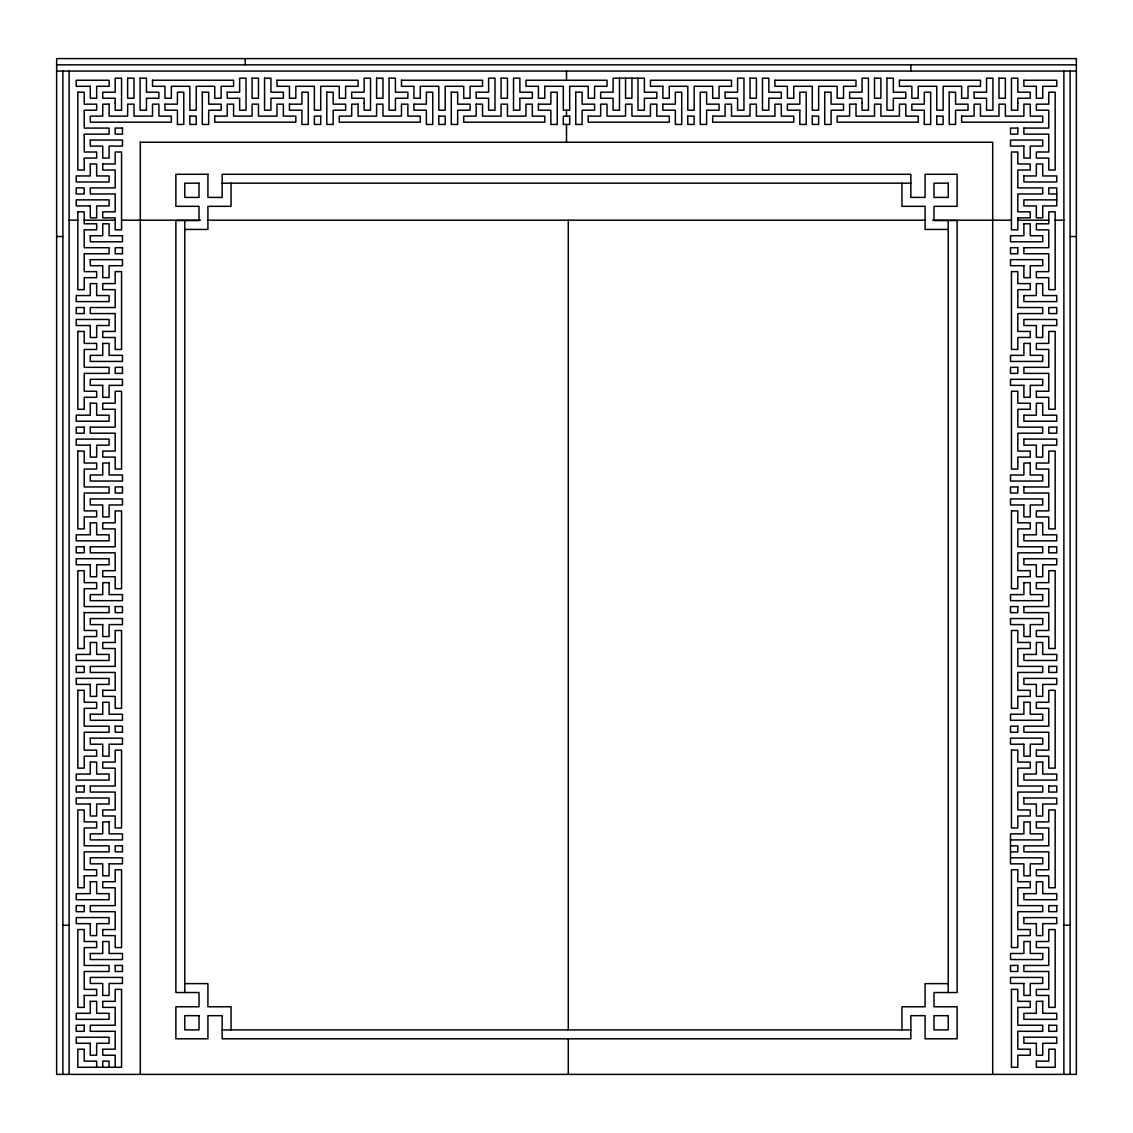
<?xml version="1.0" encoding="UTF-8"?>
<svg xmlns="http://www.w3.org/2000/svg" width="1133" height="1133" viewBox="0 0 1133 1133"><rect width="100%" height="100%" fill="white"/><g stroke="black" fill="none" stroke-linecap="round" stroke-linejoin="round"><path stroke-width="1.5" d="M102.735 1067.272L102.735 1061.139L109.108 1061.139L109.108 1067.272M56.65 64.836L1076.35 64.836M56.65 71.067L1076.35 71.067M140.294 142.248L992.706 142.248L992.706 1074.396M222.153 183.178L910.847 183.178M1056.777 193.955L1048.79 193.955L1048.79 187.894L1056.777 187.894L1056.777 205.909L1042.714 205.909L1042.714 217.876L1036.341 217.876L1036.341 205.909L1023.892 205.909L1023.892 199.861L1056.777 199.861M69.113 220.199L77.837 220.199M84.21 220.199L115.184 220.199M121.557 220.199L200.428 220.199M207.495 220.199L925.534 220.199M932.601 220.199L1011.443 220.199M1017.816 220.199L1048.79 220.199M1055.163 220.199L1063.887 220.199M184.778 229.447L207.92 229.447L207.92 206.319L231.047 206.319L231.047 183.178M948.222 229.447L925.08 229.447L925.08 206.319L901.953 206.319L901.953 183.178M56.65 236.528L62.881 236.528M1070.119 236.528L1076.35 236.528M1010.509 839.907L1042.714 839.907L1042.714 833.86L1030.265 833.86L1030.265 821.907L1023.892 821.907L1023.892 833.86L1010.509 833.86L1010.509 863.842L1023.892 863.842L1023.892 875.795L1030.265 875.795L1030.265 863.842L1042.714 863.842L1042.714 857.78L1010.509 857.78M1010.509 845.827L1017.816 845.827L1017.816 851.874L1010.509 851.874M62.881 925.264L69.113 925.264M1063.887 925.264L1070.119 925.264M184.778 983.628L207.92 983.628L207.92 1006.77L231.047 1006.77L231.047 1029.897M948.222 983.628L925.08 983.628L925.08 1006.77L901.953 1006.77L901.953 1029.897M222.153 1029.897L910.847 1029.897M1070.119 71.067L1070.119 1074.396M1063.887 71.067L1063.887 1074.396M948.222 220.553L948.222 992.536M910.847 64.836L910.847 71.067M638.006 78.177L638.006 110.213L644.38 110.213L644.38 98.245L656.828 98.245L656.828 92.198L644.38 92.198L644.38 78.177L613.109 78.177L613.109 92.198L600.66 92.198L600.66 98.245L613.109 98.245L613.109 110.213L619.482 110.213L619.482 78.177M631.931 78.177L631.931 98.245L625.558 98.245L625.558 78.177M568.284 220.199L568.284 1030.18M568.284 1039.018L568.284 1074.396M566.5 71.067L566.5 80.245M566.5 110.213L566.5 116.133M566.5 124.446L566.5 142.248M245.181 58.604L245.181 64.836M184.778 220.553L184.778 992.536M140.294 142.163L140.294 1074.396M115.184 1067.272L115.184 1055.234L102.735 1055.234L102.735 1049.186L115.184 1049.186L115.184 1031.313L90.286 1031.313L90.286 1025.252L115.184 1025.252L115.184 1007.379L102.735 1007.379L102.735 1001.331L115.184 1001.331L115.184 989.364L121.557 989.364L121.557 1067.272L77.837 1067.272L77.837 1049.186L84.21 1049.186L84.21 1061.139L96.659 1061.139L96.659 1067.272M69.113 71.067L69.113 1074.396M62.881 71.067L62.881 1074.396M77.837 690.309L77.837 768.132L84.21 768.132L84.21 756.178L96.659 756.178L96.659 750.131L84.21 750.131L84.21 732.244L109.108 732.258L109.108 726.196L84.21 726.196L84.21 708.323L96.659 708.323L96.659 702.276L84.21 702.276L84.21 690.309L77.837 690.309M77.837 451.076L77.837 528.899L84.21 528.899L84.21 516.931L96.659 516.931L96.659 510.884L84.21 510.884L84.21 493.011L109.108 493.011L109.108 486.949L84.21 486.949L84.21 469.076L96.659 469.076L96.659 463.029L84.21 463.029L84.21 451.076L77.837 451.076M77.837 331.445L77.837 409.268L84.21 409.268L84.21 397.301L96.659 397.301L96.659 391.253L84.21 391.253L84.21 373.38L109.108 373.38L109.108 367.333L84.21 367.333L84.21 349.46L96.659 349.46L96.659 343.412L84.21 343.412L84.21 331.445L77.837 331.445M77.837 211.829L77.837 289.651L84.21 289.651L84.21 277.684L96.659 277.684L96.659 271.637L84.21 271.637L84.21 253.764L109.108 253.764L109.108 247.716L84.21 247.716L84.21 229.829L96.659 229.829L96.659 223.782L84.21 223.782L84.21 211.829L77.837 211.829M77.837 92.198L77.837 170.021L84.21 170.021L84.21 158.068L96.659 158.068L96.659 152.006L84.21 152.006L84.21 134.133L109.108 134.133L109.108 128.086L84.21 128.086L84.21 110.213L96.659 110.213L96.659 104.165L84.21 104.165L84.21 92.198L77.837 92.198M84.21 1025.252L84.21 1031.313L76.223 1031.313L76.223 1025.252L84.21 1025.252M84.21 995.425L84.21 1007.379L77.837 1007.379L77.837 929.556L84.21 929.556L84.21 941.523L96.659 941.523L96.659 947.57L84.21 947.57L84.21 965.443L109.108 965.443L109.108 971.491L84.21 971.491L84.21 989.378L96.659 989.364L96.659 995.425L84.21 995.425M84.21 905.635L84.21 911.683L76.223 911.683L76.223 905.635L84.21 905.635M84.21 875.795L84.21 887.762L77.837 887.762L77.837 809.939L84.21 809.939L84.21 821.892L96.659 821.907L96.659 827.954L84.21 827.954L84.21 845.827L109.108 845.827L109.108 851.874L84.21 851.874L84.21 869.747L96.659 869.747L96.659 875.795L84.21 875.795M84.21 786.019L84.21 792.066L76.223 792.066L76.223 786.019L84.21 786.019M84.21 612.627L84.21 630.5L96.659 630.5L96.659 636.548L84.21 636.548L84.21 648.515L77.837 648.515L77.837 570.692L84.21 570.692L84.21 582.659L96.659 582.659L96.659 588.707L84.21 588.707L84.21 606.58L109.108 606.58L109.108 612.627L84.21 612.627M84.21 307.525L84.21 313.572L76.223 313.572L76.223 307.525L84.21 307.525M84.21 193.12L84.21 193.955L76.223 193.955L76.223 187.894L84.21 187.894L84.21 193.12M90.286 1043.266L90.286 1055.234L96.659 1055.234L96.659 1043.266L109.108 1043.266L109.108 1037.219L76.223 1037.219L76.223 1043.266L90.286 1043.266M90.286 1001.331L90.286 1013.299L76.223 1013.299L76.223 1019.346L109.108 1019.346L109.108 1013.299L96.659 1013.299L96.659 1001.331L90.286 1001.331M90.286 953.49L90.286 959.538L122.491 959.538L122.491 953.49L109.108 953.49L109.108 941.523L102.735 941.523L102.735 953.49L90.286 953.49M90.286 923.65L90.286 935.603L96.659 935.603L96.659 923.65L109.108 923.65L109.108 917.603L76.223 917.603L76.223 923.65L90.286 923.65M90.286 881.715L90.286 893.668L76.223 893.668L76.223 899.729L109.108 899.729L109.108 893.668L96.659 893.668L96.659 881.715L90.286 881.715M90.286 804.019L90.286 815.987L96.659 815.987L96.659 804.019L109.108 804.019L109.108 797.972L76.223 797.972L76.223 804.019L90.286 804.019M90.286 786.019L90.286 792.066L115.184 792.066L115.184 809.939L102.735 809.939L102.735 815.987L115.184 815.987L115.184 827.954L121.557 827.954L121.557 750.131L115.184 750.131L115.184 762.084L102.735 762.084L102.735 768.132L115.184 768.132L115.184 786.019L90.286 786.019M90.286 762.084L90.286 774.051L76.223 774.051L76.223 780.099L109.108 780.099L109.108 774.051L96.659 774.051L96.659 762.084L90.286 762.084M90.286 738.164L90.286 744.211L102.735 744.211L102.735 756.178L109.108 756.178L109.108 744.211L122.491 744.211L122.491 738.164L90.286 738.164M90.286 714.243L90.286 720.291L122.491 720.291L122.491 714.243L109.108 714.243L109.108 702.276L102.735 702.276L102.735 714.243L90.286 714.243M90.286 684.403L90.286 696.37L96.659 696.37L96.659 684.403L109.108 684.403L109.108 678.355L76.223 678.355L76.223 684.403L90.286 684.403M90.286 642.468L90.286 654.421L76.223 654.421L76.223 660.482L109.108 660.482L109.108 654.421L96.659 654.421L96.659 642.468L90.286 642.468M90.286 564.772L90.286 576.739L96.659 576.739L96.659 564.772L109.108 564.772L109.108 558.725L76.223 558.725L76.223 564.772L90.286 564.772M90.286 546.772L90.286 552.819L115.184 552.819L115.184 570.692L102.735 570.692L102.735 576.739L115.184 576.739L115.184 588.707L121.557 588.707L121.557 510.884L115.184 510.884L115.184 522.837L102.735 522.837L102.735 528.899L115.184 528.899L115.184 546.772L90.286 546.772M90.286 522.837L90.286 534.804L76.223 534.804L76.223 540.852L109.108 540.852L109.108 534.804L96.659 534.804L96.659 522.837L90.286 522.837M90.286 498.917L90.286 504.964L102.735 504.964L102.735 516.931L109.108 516.931L109.108 504.964L122.491 504.964L122.491 498.917L90.286 498.917M90.286 445.156L90.286 457.123L96.659 457.123L96.659 445.156L109.108 445.156L109.108 439.108L76.223 439.108L76.223 445.156L90.286 445.156M90.286 427.141L90.286 433.188L115.184 433.188L115.184 451.076L102.735 451.076L102.735 457.123L115.184 457.123L115.184 469.076L121.557 469.076L121.557 391.253L115.184 391.253L115.184 403.221L102.735 403.221L102.735 409.268L115.184 409.268L115.184 427.141L90.286 427.141M90.286 403.221L90.286 415.188L76.223 415.188L76.223 421.235L109.108 421.235L109.108 415.188L96.659 415.188L96.659 403.221L90.286 403.221M90.286 325.539L90.286 337.492L96.659 337.492L96.659 325.539L109.108 325.539L109.108 319.478L76.223 319.478L76.223 325.539L90.286 325.539M90.286 259.669L90.286 265.717L102.735 265.717L102.735 277.684L109.108 277.684L109.108 265.717L122.491 265.717L122.491 259.669L90.286 259.669M90.286 235.749L90.286 241.796L122.491 241.796L122.491 235.749L109.108 235.749L109.108 223.782L102.735 223.782L102.735 235.749L90.286 235.749M90.286 205.909L90.286 217.876L96.659 217.876L96.659 205.909L109.108 205.909L109.108 199.861L76.223 199.861L76.223 205.909L90.286 205.909M90.286 163.973L90.286 175.941L76.223 175.941L76.223 181.988L109.108 181.988L109.108 175.941L96.659 175.941L96.659 163.973L90.286 163.973M90.286 140.053L90.286 146.1L102.735 146.1L102.735 158.068L109.108 158.068L109.108 146.1L122.491 146.1L122.491 140.053L90.286 140.053M90.286 86.292L90.286 98.245L96.659 98.245L96.659 86.292L109.108 86.292L109.108 80.245L76.223 80.245L76.223 86.292L90.286 86.292M96.659 283.604L96.659 295.557L109.108 295.557L109.108 301.605L76.223 301.605L76.223 295.557L90.286 295.557L90.286 283.604L96.659 283.604M102.735 929.556L102.735 935.603L115.184 935.603L115.184 947.57L121.557 947.57L121.557 869.747L115.184 869.747L115.184 881.715L102.735 881.715L102.735 887.762L115.184 887.762L115.184 905.635L90.286 905.635L90.286 911.683L115.184 911.683L115.184 929.556L102.735 929.556M102.735 690.309L102.735 696.37L115.184 696.37L115.184 708.323L121.557 708.323L121.557 630.5L115.184 630.5L115.184 642.468L102.735 642.468L102.735 648.515L115.184 648.515L115.184 666.388L90.286 666.388L90.286 672.436L115.184 672.436L115.184 690.309L102.735 690.309M102.735 624.595L102.735 636.548L109.108 636.548L109.108 624.595L122.491 624.595L122.491 618.547L90.286 618.547L90.286 624.595L102.735 624.595M102.735 385.347L102.735 397.301L109.108 397.301L109.108 385.347L122.491 385.347L122.491 379.3L90.286 379.3L90.286 385.347L102.735 385.347M102.735 343.412L102.735 355.365L90.286 355.365L90.286 361.427L122.491 361.427L122.491 355.365L109.108 355.365L109.108 343.412L102.735 343.412M102.735 331.445L102.735 337.492L115.184 337.492L115.184 349.46L121.557 349.46L121.557 271.637L115.184 271.637L115.184 283.604L102.735 283.604L102.735 289.651L115.184 289.651L115.184 307.525L90.286 307.525L90.286 313.572L115.184 313.572L115.184 331.445L102.735 331.445M102.735 163.973L102.735 170.021L115.184 170.021L115.184 187.894L90.286 187.894L90.286 193.955L115.184 193.955L115.184 211.829L102.735 211.829L102.735 217.876L115.184 217.876L115.184 229.829L121.557 229.829L121.557 152.006L115.184 152.006L115.184 163.973L102.735 163.973M109.108 863.842L109.108 875.795L102.735 875.795L102.735 863.842L90.286 863.842L90.286 857.78L122.491 857.78L122.491 863.842L109.108 863.842M109.108 821.907L109.108 833.86L122.491 833.86L122.491 839.907L90.286 839.907L90.286 833.86L102.735 833.86L102.735 821.907L109.108 821.907M109.108 582.659L109.108 594.613L122.491 594.613L122.491 600.66L90.286 600.66L90.286 594.613L102.735 594.613L102.735 582.659L109.108 582.659M109.108 463.029L109.108 474.996L122.491 474.996L122.491 481.043L90.286 481.043L90.286 474.996L102.735 474.996L102.735 463.029L109.108 463.029M109.108 104.165L109.108 116.133L127.632 116.133L127.632 104.165L134.006 104.165L134.006 116.133L152.516 116.118L152.516 104.165L158.903 104.165L158.903 116.118L171.338 116.133L171.338 122.18L90.286 122.18L90.286 116.133L102.735 116.118L102.735 104.165L109.108 104.165M115.184 965.443L115.184 971.491L122.491 971.491L122.491 965.443L115.184 965.443M115.184 726.196L115.184 732.244L122.491 732.244L122.491 726.196L115.184 726.196M115.184 606.58L115.184 612.627L122.491 612.627L122.491 606.58L115.184 606.58M115.184 103.202L115.184 110.213L121.557 110.213L121.557 78.177L115.184 78.177L115.184 92.198L102.735 92.198L102.735 98.245L115.184 98.245L115.184 103.202M127.632 78.177L127.632 98.245L134.006 98.245L134.006 78.177L127.632 78.177M140.081 78.177L140.081 110.213L146.454 110.213L146.454 98.245L158.903 98.245L158.903 92.198L146.454 92.198L146.454 78.177L140.081 78.177M152.516 80.245L152.516 86.292L164.965 86.292L164.965 98.245L171.338 98.245L171.338 86.292L189.862 86.292L189.862 110.213L196.236 110.213L196.236 86.292L214.76 86.292L214.76 98.245L221.133 98.245L221.133 86.292L233.582 86.292L233.582 80.245L152.516 80.245M164.965 104.165L164.965 110.213L177.414 110.213L177.414 124.446L183.787 124.446L183.787 92.198L177.414 92.198L177.414 104.165L164.965 104.165M189.862 116.133L189.862 124.446L196.236 124.446L196.236 116.118L189.862 116.133M202.311 92.198L202.311 124.446L208.684 124.446L208.684 110.213L221.133 110.213L221.133 104.165L208.684 104.165L208.684 92.198L202.311 92.198M214.76 116.118L214.76 122.18L295.826 122.18L295.826 116.133L283.377 116.118L283.377 104.165L277.004 104.165L277.004 116.118L258.48 116.118L258.48 104.165L252.107 104.165L252.107 116.118L233.582 116.118L233.582 104.165L227.209 104.165L227.209 116.118L214.76 116.118M227.209 92.198L227.209 98.245L239.658 98.245L239.658 110.213L246.031 110.213L246.031 78.177L239.658 78.177L239.658 92.198L227.209 92.198M252.107 78.177L252.107 98.245L258.48 98.245L258.48 78.177L252.107 78.177M264.555 78.177L264.555 110.213L270.929 110.213L270.929 98.245L283.377 98.245L283.377 92.198L270.929 92.198L270.929 78.177L264.555 78.177M277.004 80.245L277.004 86.292L289.453 86.292L289.453 98.245L295.826 98.245L295.826 86.292L314.351 86.292L314.351 110.213L320.724 110.213L320.724 86.292L339.249 86.292L339.249 98.245L345.622 98.245L345.622 86.292L358.07 86.292L358.07 80.245L277.004 80.245M289.453 104.165L289.453 110.213L301.902 110.213L301.902 124.446L308.275 124.446L308.275 92.198L301.902 92.198L301.902 104.165L289.453 104.165M320.724 116.118L320.724 124.446L314.351 124.446L314.351 116.118L320.724 116.118M326.8 92.198L326.8 124.446L333.173 124.446L333.173 110.213L345.622 110.213L345.622 104.165L333.173 104.165L333.173 92.198L326.8 92.198M358.07 104.165L358.07 116.133L376.595 116.133L376.595 104.165L382.968 104.165L382.968 116.133L401.479 116.118L401.479 104.165L407.866 104.165L407.866 116.118L420.301 116.133L420.301 122.18L339.249 122.18L339.249 116.133L351.697 116.118L351.697 104.165L358.07 104.165M364.146 103.202L364.146 110.213L370.519 110.213L370.519 78.177L364.146 78.177L364.146 92.198L351.697 92.198L351.697 98.245L364.146 98.245L364.146 103.202M376.595 78.177L376.595 98.245L382.968 98.245L382.968 78.177L376.595 78.177M389.044 78.177L389.044 110.213L395.417 110.213L395.417 98.245L407.866 98.245L407.866 92.198L395.417 92.198L395.417 78.177L389.044 78.177M401.479 80.245L401.479 86.292L413.927 86.292L413.927 98.245L420.301 98.245L420.301 86.292L438.825 86.292L438.825 110.213L445.198 110.213L445.198 86.292L463.723 86.292L463.723 98.245L470.096 98.245L470.096 86.292L482.545 86.292L482.545 80.245L401.479 80.245M413.927 104.165L413.927 110.213L426.376 110.213L426.376 124.446L432.749 124.446L432.749 92.198L426.376 92.198L426.376 104.165L413.927 104.165M438.825 116.133L438.825 124.446L445.198 124.446L445.198 116.118L438.825 116.133M451.274 92.198L451.274 124.446L457.647 124.446L457.647 110.213L470.096 110.213L470.096 104.165L457.647 104.165L457.647 92.198L451.274 92.198M476.172 104.165L476.172 116.133L463.723 116.133L463.723 122.18L544.789 122.18L544.789 116.133L532.34 116.133L532.34 104.165L525.967 104.165L525.967 116.133L507.442 116.133L507.442 104.165L501.069 104.165L501.069 116.133L482.545 116.133L482.545 104.165L476.172 104.165M476.172 92.198L476.172 98.245L488.62 98.245L488.62 110.213L494.994 110.213L494.994 78.177L488.62 78.177L488.62 92.198L476.172 92.198M501.069 78.177L501.069 98.245L507.442 98.245L507.442 78.177L501.069 78.177M519.891 98.245L519.891 110.213L513.518 110.213L513.518 78.177L519.891 78.177L519.891 92.198L532.34 92.198L532.34 98.245L519.891 98.245M538.416 104.165L538.416 110.213L550.865 110.213L550.865 124.446L557.238 124.446L557.238 92.198L550.865 92.198L550.865 104.165L538.416 104.165M544.789 86.292L544.789 98.245L538.416 98.245L538.416 86.292L525.967 86.292L525.967 80.245L607.033 80.245L607.033 86.292L594.584 86.292L594.584 98.245L588.211 98.245L588.211 86.292L569.687 86.292L569.687 110.213L563.313 110.213L563.313 86.292L544.789 86.292M569.687 116.133L569.687 124.446L563.313 124.446L563.313 116.133L569.687 116.133M575.762 92.198L575.762 124.446L582.135 124.446L582.135 110.213L594.584 110.213L594.584 104.165L582.135 104.165L582.135 92.198L575.762 92.198M588.211 116.133L588.211 122.18L669.263 122.18L669.263 116.133L656.828 116.133L656.828 104.165L650.441 104.165L650.441 116.133L631.931 116.133L631.931 104.165L625.558 104.165L625.558 116.133L607.033 116.133L607.033 104.165L600.66 104.165L600.66 116.133L588.211 116.133M662.89 104.165L662.89 110.213L675.339 110.213L675.339 124.446L681.712 124.446L681.712 92.198L675.339 92.198L675.339 104.165L662.89 104.165M662.89 86.292L662.89 98.245L669.263 98.245L669.263 86.292L687.788 86.292L687.788 110.213L694.161 110.213L694.161 86.292L712.685 86.292L712.685 98.245L719.058 98.245L719.058 86.292L731.507 86.292L731.507 80.245L650.441 80.245L650.441 86.292L662.89 86.292M687.788 116.133L687.788 124.446L694.161 124.446L694.161 116.133L687.788 116.133M706.61 110.213L706.61 124.446L700.236 124.446L700.236 92.198L706.61 92.198L706.61 104.165L719.058 104.165L719.058 110.213L706.61 110.213M712.685 116.133L712.685 122.18L793.751 122.18L793.751 116.133L781.303 116.133L781.303 104.165L774.93 104.165L774.93 116.133L756.405 116.133L756.405 104.165L750.032 104.165L750.032 116.133L731.507 116.133L731.507 104.165L725.134 104.165L725.134 116.133L712.685 116.133M725.134 92.198L725.134 98.245L737.583 98.245L737.583 110.213L743.956 110.213L743.956 78.177L737.583 78.177L737.583 92.198L725.134 92.198M750.032 78.177L750.032 98.245L756.405 98.245L756.405 78.177L750.032 78.177M768.854 98.245L768.854 110.213L762.481 110.213L762.481 78.177L768.854 78.177L768.854 92.198L781.303 92.198L781.303 98.245L768.854 98.245M774.93 80.245L774.93 86.292L787.378 86.292L787.378 98.245L793.751 98.245L793.751 86.292L812.276 86.292L812.276 110.213L818.649 110.213L818.649 86.292L837.174 86.292L837.174 98.245L843.547 98.245L843.547 86.292L855.996 86.292L855.996 80.245L774.93 80.245M799.827 110.213L799.827 124.446L806.2 124.446L806.2 92.198L799.827 92.198L799.827 104.165L787.378 104.165L787.378 110.213L799.827 110.213M812.276 116.133L812.276 124.446L818.649 124.446L818.649 116.133L812.276 116.133M824.725 92.198L824.725 124.446L831.098 124.446L831.098 110.213L843.547 110.213L843.547 104.165L831.098 104.165L831.098 92.198L824.725 92.198M855.996 104.165L855.996 116.133L874.52 116.133L874.52 104.165L880.893 104.165L880.893 116.133L899.404 116.133L899.418 104.165L905.791 104.165L905.791 116.133L918.226 116.133L918.226 122.18L837.174 122.18L837.174 116.133L849.623 116.133L849.623 104.165L855.996 104.165M862.071 103.202L862.071 110.213L868.445 110.213L868.445 78.177L862.071 78.177L862.071 92.198L849.623 92.198L849.623 98.245L862.071 98.245L862.071 103.202M874.52 78.177L874.52 98.245L880.893 98.245L880.893 78.177L874.52 78.177M886.969 78.177L886.969 110.213L893.342 110.213L893.342 98.245L905.791 98.245L905.791 92.198L893.342 92.198L893.342 78.177L886.969 78.177M899.418 80.245L899.404 86.292L911.853 86.292L911.853 98.245L918.226 98.245L918.226 86.292L936.75 86.292L936.75 110.213L943.123 110.213L943.123 86.292L961.648 86.292L961.648 98.245L968.021 98.245L968.021 86.292L980.47 86.292L980.47 80.245L899.418 80.245M924.301 123.143L924.301 124.446L930.675 124.446L930.675 92.198L924.301 92.198L924.301 104.165L911.853 104.165L911.853 110.213L924.301 110.213L924.301 123.143M936.75 116.133L936.75 124.446L943.123 124.446L943.123 116.133L936.75 116.133M949.199 92.198L949.199 124.446L955.572 124.446L955.572 110.213L968.021 110.213L968.021 104.165L955.572 104.165L955.572 92.198L949.199 92.198M961.648 116.133L961.648 122.18L1042.714 122.18L1042.714 116.133L1030.265 116.133L1030.265 104.165L1023.892 104.165L1023.892 116.133L1005.368 116.133L1005.368 104.165L998.994 104.165L998.994 116.133L980.47 116.133L980.47 104.165L974.097 104.165L974.097 116.133L961.648 116.133M974.097 92.198L974.097 98.245L986.546 98.245L986.546 110.213L992.919 110.213L992.919 78.177L986.546 78.177L986.546 92.198L974.097 92.198M998.994 78.177L998.994 98.245L1005.368 98.245L1005.368 78.177L998.994 78.177M1011.443 989.378L1011.443 1067.272L1017.816 1067.272L1017.816 1055.234L1030.265 1055.234L1030.265 1049.186L1017.816 1049.186L1017.816 1031.313L1042.714 1031.313L1042.714 1025.252L1017.816 1025.266L1017.816 1007.379L1030.265 1007.379L1030.265 1001.331L1017.816 1001.331L1017.816 989.378L1011.443 989.378M1011.443 869.747L1011.443 947.57L1017.816 947.57L1017.816 935.617L1030.265 935.603L1030.265 929.556L1017.816 929.556L1017.816 911.683L1042.714 911.683L1042.714 905.635L1017.816 905.635L1017.816 887.762L1030.265 887.762L1030.265 881.715L1017.816 881.715L1017.816 869.747L1011.443 869.747M1011.443 750.131L1011.443 827.954L1017.816 827.954L1017.816 815.987L1030.265 815.987L1030.265 809.939L1017.816 809.939L1017.816 792.066L1042.714 792.066L1042.714 786.019L1017.816 786.019L1017.816 768.132L1030.265 768.132L1030.265 762.084L1017.816 762.084L1017.816 750.131L1011.443 750.131M1011.443 510.884L1011.443 588.707L1017.816 588.707L1017.816 576.739L1030.265 576.739L1030.265 570.692L1017.816 570.692L1017.816 552.819L1042.714 552.819L1042.714 546.772L1017.816 546.772L1017.816 528.899L1030.265 528.899L1030.265 522.837L1017.816 522.837L1017.816 510.884L1011.443 510.884M1011.443 271.637L1011.443 349.46L1017.816 349.46L1017.816 337.492L1030.265 337.492L1030.265 331.445L1017.816 331.445L1017.816 313.572L1042.714 313.572L1042.714 307.525L1017.816 307.525L1017.816 289.651L1030.265 289.651L1030.265 283.604L1017.816 283.604L1017.816 271.637L1011.443 271.637M1017.816 696.37L1017.816 708.323L1011.443 708.323L1011.443 630.5L1017.816 630.5L1017.816 642.468L1030.265 642.468L1030.265 648.515L1017.816 648.515L1017.816 666.388L1042.714 666.388L1042.714 672.436L1017.816 672.436L1017.816 690.309L1030.265 690.309L1030.265 696.37L1017.816 696.37M1017.816 606.58L1017.816 612.627L1010.509 612.627L1010.509 606.58L1017.816 606.58M1017.816 486.963L1017.816 493.011L1010.509 493.011L1010.509 486.963L1017.816 486.963M1017.816 462.066L1017.816 469.076L1011.443 469.076L1011.443 391.253L1017.816 391.253L1017.816 403.221L1030.265 403.221L1030.265 409.268L1017.816 409.268L1017.816 427.141L1042.714 427.141L1042.714 433.188L1017.816 433.188L1017.816 451.076L1030.265 451.076L1030.265 457.123L1017.816 457.123L1017.816 462.066M1017.816 367.333L1017.816 373.38L1010.509 373.38L1010.509 367.333L1017.816 367.333M1017.816 247.716L1017.816 253.764L1010.509 253.764L1010.509 247.716L1017.816 247.716M1017.816 217.876L1017.816 229.843L1011.443 229.843L1011.443 152.006L1017.816 152.006L1017.816 163.973L1030.265 163.973L1030.265 170.021L1017.816 170.021L1017.816 187.894L1042.714 187.894L1042.714 193.955L1017.816 193.955L1017.816 211.829L1030.265 211.829L1030.265 217.876L1017.816 217.876M1017.816 128.086L1017.816 134.133L1010.509 134.133L1010.509 128.086L1017.816 128.086M1017.816 103.202L1017.816 110.213L1011.443 110.213L1011.443 78.177L1017.816 78.177L1017.816 92.198L1030.265 92.198L1030.265 98.245L1017.816 98.245L1017.816 103.202M1023.892 1037.219L1023.892 1043.266L1036.341 1043.266L1036.341 1055.234L1042.714 1055.234L1042.714 1043.266L1056.777 1043.266L1056.777 1037.219L1023.892 1037.219M1023.892 983.458L1023.892 995.425L1030.265 995.425L1030.265 983.458L1042.714 983.458L1042.714 977.411L1010.509 977.411L1010.509 983.458L1023.892 983.458M1023.892 965.443L1023.892 971.491L1048.79 971.491L1048.79 989.378L1036.341 989.378L1036.341 995.425L1048.79 995.425L1048.79 1007.379L1055.163 1007.379L1055.163 929.556L1048.79 929.556L1048.79 941.523L1036.341 941.523L1036.341 947.57L1048.79 947.57L1048.79 965.443L1023.892 965.443M1023.892 917.603L1023.892 923.65L1036.341 923.65L1036.341 935.617L1042.714 935.617L1042.714 923.65L1056.777 923.65L1056.777 917.603L1023.892 917.603M1023.892 893.668L1023.892 899.729L1056.777 899.729L1056.777 893.668L1042.714 893.668L1042.714 881.715L1036.341 881.715L1036.341 893.668L1023.892 893.668M1023.892 797.972L1023.892 804.019L1036.341 804.019L1036.341 815.987L1042.714 815.987L1042.714 804.019L1056.777 804.019L1056.777 797.972L1023.892 797.972M1023.892 744.211L1023.892 756.178L1030.265 756.178L1030.265 744.211L1042.714 744.211L1042.714 738.164L1010.509 738.164L1010.509 744.211L1023.892 744.211M1023.892 702.276L1023.892 714.243L1010.509 714.243L1010.509 720.291L1042.714 720.291L1042.714 714.243L1030.265 714.243L1030.265 702.276L1023.892 702.276M1023.892 678.355L1023.892 684.403L1036.341 684.403L1036.341 696.37L1042.714 696.37L1042.714 684.403L1056.777 684.403L1056.777 678.355L1023.892 678.355M1023.892 654.435L1023.892 660.482L1056.777 660.482L1056.777 654.435L1042.714 654.435L1042.714 642.468L1036.341 642.468L1036.341 654.435L1023.892 654.435M1023.892 606.58L1023.892 612.627L1048.79 612.627L1048.79 630.5L1036.341 630.5L1036.341 636.548L1048.79 636.548L1048.79 648.515L1055.163 648.515L1055.163 570.692L1048.79 570.692L1048.79 582.659L1036.341 582.659L1036.341 588.707L1048.79 588.707L1048.79 606.58L1023.892 606.58M1023.892 582.659L1023.892 594.613L1010.509 594.613L1010.509 600.66L1042.714 600.66L1042.714 594.613L1030.265 594.613L1030.265 582.659L1023.892 582.659M1023.892 558.725L1023.892 564.786L1036.341 564.786L1036.341 576.739L1042.714 576.739L1042.714 564.786L1056.777 564.786L1056.777 558.725L1023.892 558.725M1023.892 534.804L1023.892 540.852L1056.777 540.852L1056.777 534.804L1042.714 534.804L1042.714 522.837L1036.341 522.837L1036.341 534.804L1023.892 534.804M1023.892 504.964L1023.892 516.931L1030.265 516.931L1030.265 504.964L1042.714 504.964L1042.714 498.917L1010.509 498.917L1010.509 504.964L1023.892 504.964M1023.892 486.963L1023.892 493.011L1048.79 493.011L1048.79 510.884L1036.341 510.884L1036.341 516.931L1048.79 516.931L1048.79 528.899L1055.163 528.899L1055.163 451.076L1048.79 451.076L1048.79 463.029L1036.341 463.029L1036.341 469.076L1048.79 469.076L1048.79 486.963L1023.892 486.963M1023.892 439.108L1023.892 445.156L1036.341 445.156L1036.341 457.123L1042.714 457.123L1042.714 445.156L1056.777 445.156L1056.777 439.108L1023.892 439.108M1023.892 415.188L1023.892 421.235L1056.777 421.235L1056.777 415.188L1042.714 415.188L1042.714 403.221L1036.341 403.221L1036.341 415.188L1023.892 415.188M1023.892 385.347L1023.892 397.315L1030.265 397.315L1030.265 385.347L1042.714 385.347L1042.714 379.3L1010.509 379.3L1010.509 385.347L1023.892 385.347M1023.892 295.557L1023.892 301.605L1056.777 301.605L1056.777 295.557L1042.714 295.557L1042.714 283.604L1036.341 283.604L1036.341 295.557L1023.892 295.557M1023.892 265.717L1023.892 277.684L1030.265 277.684L1030.265 265.717L1042.714 265.717L1042.714 259.669L1010.509 259.669L1010.509 265.717L1023.892 265.717M1023.892 247.716L1023.892 253.764L1048.79 253.764L1048.79 271.637L1036.341 271.637L1036.341 277.684L1048.79 277.684L1048.79 289.651L1055.163 289.651L1055.163 211.829L1048.79 211.829L1048.79 223.782L1036.341 223.782L1036.341 229.843L1048.79 229.843L1048.79 247.716L1023.892 247.716M1023.892 223.782L1023.892 235.749L1010.509 235.749L1010.509 241.796L1042.714 241.796L1042.714 235.749L1030.265 235.749L1030.265 223.782L1023.892 223.782M1023.892 175.941L1023.892 181.988L1056.777 181.988L1056.777 175.941L1042.714 175.941L1042.714 163.973L1036.341 163.973L1036.341 175.941L1023.892 175.941M1023.892 146.1L1023.892 158.068L1030.265 158.068L1030.265 146.1L1042.714 146.1L1042.714 140.053L1010.509 140.053L1010.509 146.1L1023.892 146.1M1023.892 128.086L1023.892 134.133L1048.79 134.133L1048.79 152.006L1036.341 152.006L1036.341 158.068L1048.79 158.068L1048.79 170.021L1055.163 170.021L1055.163 92.198L1048.79 92.198L1048.79 104.165L1036.341 104.165L1036.341 110.213L1048.79 110.213L1048.79 128.086L1023.892 128.086M1023.892 80.245L1023.892 86.292L1036.341 86.292L1036.341 98.245L1042.714 98.245L1042.714 86.292L1056.777 86.292L1056.777 80.245L1023.892 80.245M1030.265 343.412L1030.265 355.365L1042.714 355.365L1042.714 361.427L1010.509 361.427L1010.509 355.365L1023.892 355.365L1023.892 343.412L1030.265 343.412M1036.341 1061.139L1036.341 1067.272L1055.163 1067.272L1055.163 1049.186L1048.79 1049.186L1048.79 1061.139L1036.341 1061.139M1036.341 821.907L1036.341 827.954L1048.79 827.954L1048.79 845.827L1023.892 845.827L1023.892 851.874L1048.79 851.874L1048.79 869.747L1036.341 869.747L1036.341 875.795L1048.79 875.795L1048.79 887.762L1055.163 887.762L1055.163 809.939L1048.79 809.939L1048.79 821.907L1036.341 821.907M1036.341 750.131L1036.341 756.178L1048.79 756.178L1048.79 768.132L1055.163 768.132L1055.163 690.309L1048.79 690.309L1048.79 702.276L1036.341 702.276L1036.341 708.323L1048.79 708.323L1048.79 726.196L1023.892 726.196L1023.892 732.258L1048.79 732.258L1048.79 750.131L1036.341 750.131M1036.341 391.253L1036.341 397.315L1048.79 397.315L1048.79 409.268L1055.163 409.268L1055.163 331.445L1048.79 331.445L1048.79 343.412L1036.341 343.412L1036.341 349.46L1048.79 349.46L1048.79 367.333L1023.892 367.333L1023.892 373.38L1048.79 373.38L1048.79 391.253L1036.341 391.253M1042.714 953.49L1042.714 959.538L1010.509 959.538L1010.509 953.49L1023.892 953.49L1023.892 941.523L1030.265 941.523L1030.265 953.49L1042.714 953.49M1042.714 762.084L1042.714 774.051L1056.777 774.051L1056.777 780.099L1023.892 780.099L1023.892 774.051L1036.341 774.051L1036.341 762.084L1042.714 762.084M1042.714 325.539L1042.714 337.492L1036.341 337.492L1036.341 325.539L1023.892 325.539L1023.892 319.492L1056.777 319.492L1056.777 325.539L1042.714 325.539M1048.79 1025.266L1048.79 1031.313L1056.777 1031.313L1056.777 1025.266L1048.79 1025.266M1048.79 786.019L1048.79 792.066L1056.777 792.066L1056.777 786.019L1048.79 786.019M1048.79 666.388L1048.79 672.436L1056.777 672.436L1056.777 666.388L1048.79 666.388M1048.79 546.772L1048.79 552.819L1056.777 552.819L1056.777 546.772L1048.79 546.772M1048.79 307.525L1048.79 313.572L1056.777 313.572L1056.777 307.525L1048.79 307.525M1076.35 58.604L56.65 58.604L56.65 1074.396L1076.35 1074.396L1076.35 58.604M122.491 128.086L115.184 128.086L115.184 134.133L122.491 134.133L122.491 128.086M207.92 174.284L175.884 174.284L175.884 206.319L199.011 206.319L199.011 220.553L175.884 220.553L175.884 992.536L199.011 992.536L199.011 1006.77L175.884 1006.77L175.884 1038.805L207.92 1038.805L207.92 1015.664L222.153 1015.664L222.153 1038.805L910.847 1038.805L910.847 1015.664L925.08 1015.664L925.08 1038.805L957.116 1038.805L957.116 1006.77L933.989 1006.77L933.989 992.536L957.116 992.536L957.116 220.553L933.989 220.553L933.989 206.319L957.116 206.319L957.116 174.284L925.08 174.284L925.08 197.411L910.847 197.411L910.847 174.284L222.153 174.284L222.153 197.411L207.92 197.411L207.92 174.284M199.011 183.178L184.778 183.178L184.778 197.411L199.011 197.411L199.011 183.178M948.222 183.178L933.989 183.178L933.989 197.411L948.222 197.411L948.222 183.178M122.491 247.716L115.184 247.716L115.184 253.764L122.491 253.764L122.491 247.716M122.491 367.333L115.184 367.333L115.184 373.38L122.491 373.38L122.491 367.333M84.21 427.141L76.223 427.141L76.223 433.188L84.21 433.188L84.21 427.141M1056.777 427.141L1048.79 427.141L1048.79 433.188L1056.777 433.188L1056.777 427.141M1030.265 463.029L1023.892 463.029L1023.892 474.996L1010.509 474.996L1010.509 481.043L1042.714 481.043L1042.714 474.996L1030.265 474.996L1030.265 463.029M122.491 486.949L115.184 486.949L115.184 493.011L122.491 493.011L122.491 486.949M84.21 546.772L76.223 546.772L76.223 552.819L84.21 552.819L84.21 546.772M1042.714 618.547L1010.509 618.547L1010.509 624.595L1023.892 624.595L1023.892 636.548L1030.265 636.548L1030.265 624.595L1042.714 624.595L1042.714 618.547M84.21 666.388L76.223 666.388L76.223 672.436L84.21 672.436L84.21 666.388M1017.816 726.196L1010.509 726.196L1010.509 732.258L1017.816 732.258L1017.816 726.196M122.491 845.827L115.184 845.827L115.184 851.874L122.491 851.874L122.491 845.827M1056.777 905.635L1048.79 905.635L1048.79 911.683L1056.777 911.683L1056.777 905.635M1017.816 965.443L1010.509 965.443L1010.509 971.491L1017.816 971.491L1017.816 965.443M122.491 977.411L90.286 977.411L90.286 983.458L102.735 983.458L102.735 995.425L109.108 995.425L109.108 983.458L122.491 983.458L122.491 977.411M1042.714 1001.331L1036.341 1001.331L1036.341 1013.299L1023.892 1013.299L1023.892 1019.346L1056.777 1019.346L1056.777 1013.299L1042.714 1013.299L1042.714 1001.331M199.011 1015.664L184.778 1015.664L184.778 1029.897L199.011 1029.897L199.011 1015.664M948.222 1015.664L933.989 1015.664L933.989 1029.897L948.222 1029.897L948.222 1015.664"/></g></svg>
